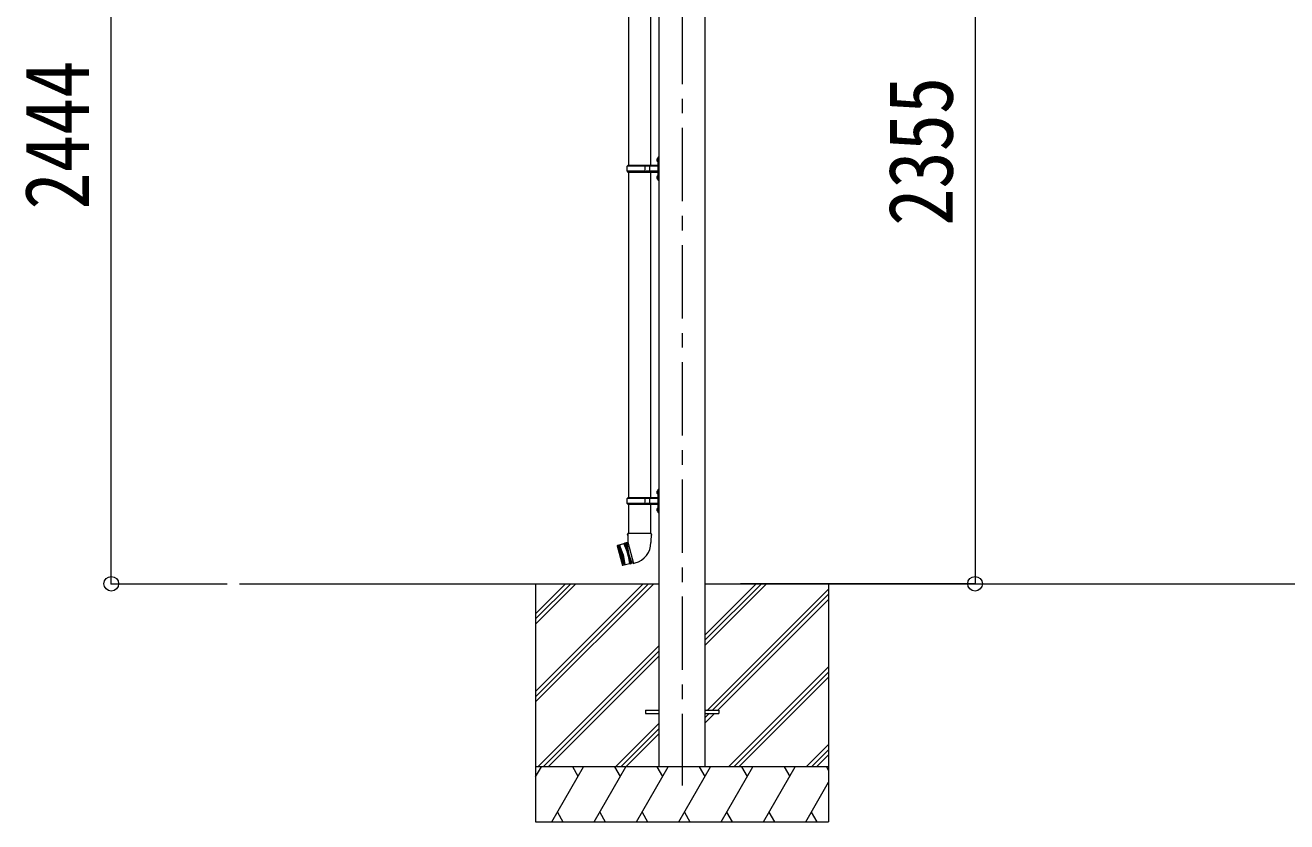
# Model space of a CAD drawing. Units: millimetres at full size, sheet at 1:40. Extents: x -11243 to 11243, y -7760 to 7760.
# Drawn here: x 397 to 3841, y -4472 to -2296 of the extents above; entities that cross this region are included whole.
import ezdxf
from ezdxf.enums import TextEntityAlignment as Align

# ---------------------------------------------------------------- set-up
doc = ezdxf.new("R2010")
doc.units = ezdxf.units.MM
doc.header["$LTSCALE"] = 40
doc.header["$PDMODE"] = 32
doc.header["$PDSIZE"] = 40
doc.linetypes.add('CHAIN1', pattern=[8, 5, -1, 1, -1])
for name, color, linetype, lineweight in [('0-0_0', 7, 'Continuous', 9), ('0-1_本体', 5, 'CHAIN1', 9), ('0-3_ELV2', 7, 'Continuous', 9), ('0-6_OTH_LINE', 6, 'Continuous', 9), ('0-9_OUTLINE', 7, 'Continuous', 9)]:
    doc.layers.add(name, color=color, linetype=linetype, lineweight=lineweight)
doc.styles.add('ＭＳ ゴシック', font='')
doc.styles.get('ＭＳ ゴシック').set_extended_font_data('MS Gothic')

msp = doc.modelspace()

# ---------------------------------------------------------------- linework, layer by layer
at = {"layer": '0-0_0'}
for p, q in [((981.89, -3821.78), (2127.94, -3821.78)), ((1790.44, -3821.78), (1790.44, -4471.78)), ((1790.44, -4115.96), (2084.62, -3821.78)), ((1790.44, -4130.1), (2098.77, -3821.78)), ((1790.44, -4144.24), (2112.91, -3821.78)), ((1790.44, -3932.11), (1900.78, -3821.78)), ((1790.44, -3917.97), (1886.63, -3821.78)), ((1790.44, -3903.83), (1872.49, -3821.78)), ((2252.94, -3821.78), (5027.86, -3821.78)), ((2252.94, -3990.11), (2421.28, -3821.78)), ((2252.94, -3975.97), (2407.13, -3821.78)), ((2252.94, -3961.82), (2392.99, -3821.78)), ((2590.44, -3821.78), (2590.44, -4471.78)), ((2259.62, -4167.28), (2590.44, -3836.46)), ((2273.76, -4167.28), (2590.44, -3850.6)), ((2287.91, -4167.28), (2590.44, -3864.74)), ((1796.75, -4321.78), (2127.94, -3990.59)), ((1810.9, -4321.78), (2127.94, -4004.73)), ((1825.04, -4321.78), (2127.94, -4018.87)), ((2317.25, -4321.78), (2590.44, -4048.59)), ((2331.4, -4321.78), (2590.44, -4062.73)), ((2345.54, -4321.78), (2590.44, -4076.87)), ((2252.94, -4202.24), (2278.91, -4176.28)), ((2252.94, -4188.1), (2264.76, -4176.28)), ((2127.94, -4202.72), (2008.89, -4321.78)), ((2023.03, -4321.78), (2127.94, -4216.86)), ((2037.17, -4321.78), (2127.94, -4231)), ((2529.39, -4321.78), (2590.44, -4260.72)), ((2543.53, -4321.78), (2590.44, -4274.86)), ((2557.67, -4321.78), (2590.44, -4289)), ((2590.44, -4321.78), (1790.44, -4321.78)), ((1790.44, -4349.28), (1806.32, -4321.78)), ((1835.19, -4471.78), (1921.79, -4321.78)), ((1906.79, -4347.76), (1891.79, -4321.78)), ((1950.66, -4471.78), (2037.26, -4321.78)), ((2022.26, -4347.76), (2007.26, -4321.78)), ((2066.13, -4471.78), (2152.73, -4321.78)), ((2137.73, -4347.76), (2122.73, -4321.78)), ((2181.6, -4471.78), (2268.2, -4321.78)), ((2253.2, -4347.76), (2238.2, -4321.78)), ((2297.07, -4471.78), (2383.67, -4321.78)), ((2368.67, -4347.76), (2353.67, -4321.78)), ((2412.54, -4471.78), (2499.14, -4321.78)), ((2469.14, -4321.78), (2484.14, -4347.76)), ((2584.61, -4321.78), (2590.44, -4331.88)), ((2528.01, -4471.78), (2590.44, -4363.64)), ((1790.44, -4471.78), (2590.44, -4471.78)), ((1850.19, -4445.8), (1865.19, -4471.78)), ((1965.66, -4445.8), (1980.66, -4471.78)), ((2081.13, -4445.8), (2096.13, -4471.78)), ((2196.6, -4445.8), (2211.6, -4471.78)), ((2312.07, -4445.8), (2327.07, -4471.78)), ((2427.54, -4445.8), (2442.54, -4471.78)), ((2543.01, -4445.8), (2558.01, -4471.78))]:
    msp.add_line(p, q, dxfattribs=at)
at = {"layer": '0-1_本体'}
msp.add_line((2190.44, -1296.95), (2190.44, -4372.39), dxfattribs=at)
at = {"layer": '0-3_ELV2', "color": 4}
for p, q in [((2127.94, -4321.78), (2127.94, -1467.88)), ((2252.94, -1467.88), (2252.94, -4321.78)), ((2090.44, -4167.28), (2127.94, -4167.28)), ((2090.44, -4167.28), (2090.44, -4176.28)), ((2090.44, -4176.28), (2127.94, -4176.28)), ((2252.94, -4167.28), (2290.44, -4167.28)), ((2252.94, -4176.28), (2290.44, -4176.28)), ((2290.44, -4167.28), (2290.44, -4176.28))]:
    msp.add_line(p, q, dxfattribs=at)
at = {"layer": '0-6_OTH_LINE'}
for p, q in [((632.25, -3821.78), (632.25, -1378.01)), ((2990.12, -1466.78), (2990.12, -3821.78)), ((632.25, -3821.78), (948.49, -3821.78)), ((2990.12, -3821.78), (2350.09, -3821.78))]:
    msp.add_line(p, q, dxfattribs=at)
for p in [(632.25, -3821.78), (2990.12, -3821.78)]:
    msp.add_point(p, dxfattribs=at)
at = {"layer": '0-9_OUTLINE'}
for p, q in [((2044.09, -1789.78), (2044.09, -2679.27)), ((2103.79, -1789.78), (2103.79, -2679.27)), ((2040.94, -2681.28), (2041.94, -2679.28)), ((2040.94, -2695.28), (2040.94, -2681.28)), ((2089.44, -2681.28), (2040.94, -2681.28)), ((2123.44, -2679.28), (2041.94, -2679.28)), ((2089.44, -2697.28), (2089.44, -2679.28)), ((2090.19, -2679.28), (2092.19, -2681.28)), ((2123.44, -2681.28), (2092.19, -2681.28)), ((2102.57, -2681.28), (2100.57, -2679.28)), ((2102.57, -2695.28), (2102.57, -2681.28)), ((2121.64, -2662.13), (2123.69, -2663.13)), ((2122.91, -2660.13), (2123.54, -2660.13)), ((2122.91, -2660.13), (2122.91, -2668.43)), ((2122.91, -2668.43), (2123.54, -2668.43)), ((2123.54, -2660.13), (2123.94, -2660.53)), ((2123.69, -2663.13), (2124.3, -2664.28)), ((2125.94, -2655.78), (2123.94, -2657.78)), ((2123.94, -2657.78), (2123.94, -2718.78)), ((2125.94, -2655.78), (2125.94, -2720.78)), ((2125.94, -2655.78), (2127.94, -2655.78)), ((2040.94, -2695.28), (2041.94, -2697.28)), ((2089.44, -2695.28), (2040.94, -2695.28)), ((2041.94, -2697.28), (2123.44, -2697.28)), ((2044.09, -2697.27), (2044.09, -3586.78)), ((2090.19, -2697.28), (2092.19, -2695.28)), ((2123.44, -2695.28), (2092.19, -2695.28)), ((2102.57, -2695.28), (2100.57, -2697.28)), ((2103.79, -2697.27), (2103.79, -3586.78)), ((2121.64, -2710.13), (2123.69, -2711.13)), ((2122.91, -2708.13), (2123.54, -2708.13)), ((2122.91, -2708.13), (2122.91, -2716.43)), ((2122.91, -2716.43), (2123.54, -2716.43)), ((2123.54, -2708.13), (2123.54, -2716.43)), ((2123.54, -2708.13), (2123.94, -2708.53)), ((2123.54, -2716.43), (2123.94, -2716.03)), ((2123.69, -2711.13), (2124.3, -2712.28)), ((2123.94, -2718.78), (2125.94, -2720.78)), ((2127.94, -2720.78), (2125.94, -2720.78)), ((2121.64, -3569.63), (2123.69, -3570.63)), ((2122.91, -3567.63), (2123.54, -3567.63)), ((2122.91, -3567.63), (2122.91, -3575.93)), ((2122.91, -3575.93), (2123.54, -3575.93)), ((2123.54, -3567.63), (2123.94, -3568.03)), ((2123.69, -3570.63), (2124.3, -3571.78)), ((2125.94, -3563.28), (2123.94, -3565.28)), ((2123.94, -3565.28), (2123.94, -3626.28)), ((2125.94, -3563.28), (2125.94, -3628.28)), ((2125.94, -3563.28), (2127.94, -3563.28)), ((2040.94, -3588.78), (2041.94, -3586.78)), ((2040.94, -3602.78), (2040.94, -3588.78)), ((2089.44, -3588.78), (2040.94, -3588.78)), ((2040.94, -3602.78), (2041.94, -3604.78)), ((2089.44, -3602.78), (2040.94, -3602.78)), ((2123.44, -3586.78), (2041.94, -3586.78)), ((2041.94, -3604.78), (2123.44, -3604.78)), ((2044.09, -3604.78), (2044.09, -3684.48)), ((2089.44, -3604.78), (2089.44, -3586.78)), ((2090.19, -3586.78), (2092.19, -3588.78)), ((2090.19, -3604.78), (2092.19, -3602.78)), ((2123.44, -3588.78), (2092.19, -3588.78)), ((2123.44, -3602.78), (2092.19, -3602.78)), ((2102.57, -3588.78), (2100.57, -3586.78)), ((2102.57, -3602.78), (2100.57, -3604.78)), ((2102.57, -3602.78), (2102.57, -3588.78)), ((2103.79, -3604.78), (2103.79, -3684.48)), ((2122.91, -3615.63), (2123.54, -3615.63)), ((2122.91, -3615.63), (2122.91, -3623.93)), ((2123.54, -3615.63), (2123.54, -3623.93)), ((2123.54, -3615.63), (2123.94, -3616.03)), ((2121.64, -3617.63), (2123.69, -3618.63)), ((2122.91, -3623.93), (2123.54, -3623.93)), ((2123.54, -3623.93), (2123.94, -3623.53)), ((2123.69, -3618.63), (2124.3, -3619.78)), ((2123.94, -3626.28), (2125.94, -3628.28)), ((2127.94, -3628.28), (2125.94, -3628.28)), ((2042.24, -3684.48), (2040.54, -3688.98)), ((2105.64, -3684.48), (2042.24, -3684.48)), ((2042.24, -3684.48), (2042.38, -3707.73)), ((2105.64, -3684.48), (2105.49, -3709.48)), ((2013.66, -3718.01), (2014.01, -3717.4)), ((2013.66, -3718.01), (2027.97, -3771.43)), ((2031.88, -3712.61), (2014.01, -3717.4)), ((2028.59, -3771.78), (2014.01, -3717.4)), ((2017.88, -3716.36), (2032.45, -3770.74)), ((2022.27, -3744.33), (2017.88, -3716.36)), ((2019.81, -3715.84), (2034.38, -3770.23)), ((2029.99, -3742.26), (2019.81, -3715.84)), ((2034.52, -3710.87), (2031.88, -3712.61)), ((2034.52, -3710.87), (2036.46, -3710.35)), ((2049.61, -3767.18), (2034.52, -3710.87)), ((2039.42, -3709.81), (2036.46, -3710.35)), ((2036.46, -3710.35), (2051.54, -3766.66)), ((2042.32, -3709.04), (2039.42, -3709.81)), ((2039.42, -3709.81), (2044, -3738.51)), ((2042.27, -3689.48), (2040.54, -3688.98)), ((2042.38, -3707.73), (2041.99, -3707.83)), ((2041.99, -3707.83), (2057.6, -3766.08)), ((2022.27, -3744.33), (2032.45, -3770.74)), ((2029.99, -3742.26), (2034.38, -3770.23)), ((2054.38, -3765.64), (2044, -3738.51)), ((2028.59, -3771.78), (2027.97, -3771.43)), ((2046.46, -3766.99), (2028.59, -3771.78)), ((2049.61, -3767.18), (2046.46, -3766.99)), ((2049.61, -3767.18), (2051.54, -3766.66)), ((2054.38, -3765.64), (2051.54, -3766.66)), ((2057.28, -3764.87), (2054.38, -3765.64)), ((2057.6, -3766.08), (2062.51, -3764.76))]:
    msp.add_line(p, q, dxfattribs=at)
for points in [[(2121.64, -2666.43), (2123.69, -2665.43), (2124.3, -2664.28)], [(2123.54, -2660.13), (2123.54, -2668.43), (2123.94, -2668.03)], [(2121.64, -2714.43), (2123.69, -2713.43), (2124.3, -2712.28)], [(2121.64, -3573.93), (2123.69, -3572.93), (2124.3, -3571.78)], [(2123.54, -3567.63), (2123.54, -3575.93), (2123.94, -3575.53)], [(2121.64, -3621.93), (2123.69, -3620.93), (2124.3, -3619.78)], [(2105.64, -3684.48), (2107.14, -3688.98), (2105.61, -3689.48)], [(2031.88, -3712.61), (2042.07, -3739.02), (2046.46, -3766.99)]]:
    msp.add_lwpolyline(points, dxfattribs=at)
for centre, radius, start, end in [((2127.24, -2664.28), 6, 136.21765, 223.78235), ((2123.44, -2678.78), 0.5, 270, 0), ((2123.44, -2680.78), 0.5, 270, 0), ((2127.24, -2712.28), 6, 136.21765, 223.78235), ((2123.44, -2695.78), 0.5, 0, 90), ((2123.44, -2697.78), 0.5, 0, 90), ((2127.24, -3571.78), 6, 136.21765, 223.78235), ((2127.24, -3619.78), 6, 136.21765, 223.78235), ((2123.44, -3586.28), 0.5, 270, 0), ((2123.44, -3588.28), 0.5, 270, 0), ((2123.44, -3603.28), 0.5, 0, 90), ((2123.44, -3605.28), 0.5, 0, 90), ((2047.5, -3708.74), 58, 285, 359.65623)]:
    msp.add_arc(centre, radius, start, end, dxfattribs=at)

# ---------------------------------------------------------------- texts
at = {"layer": '0-6_OTH_LINE', "color": 7, "style": 'ＭＳ ゴシック', "width": 0.85}
for s, p in [('2444', (624.25, -2799.89)), ('2355', (2982.12, -2844.28))]:
    msp.add_text(s, height=176, rotation=90, dxfattribs=at).set_placement(p, align=Align.BOTTOM_LEFT)

doc.saveas('drawing.dxf')
